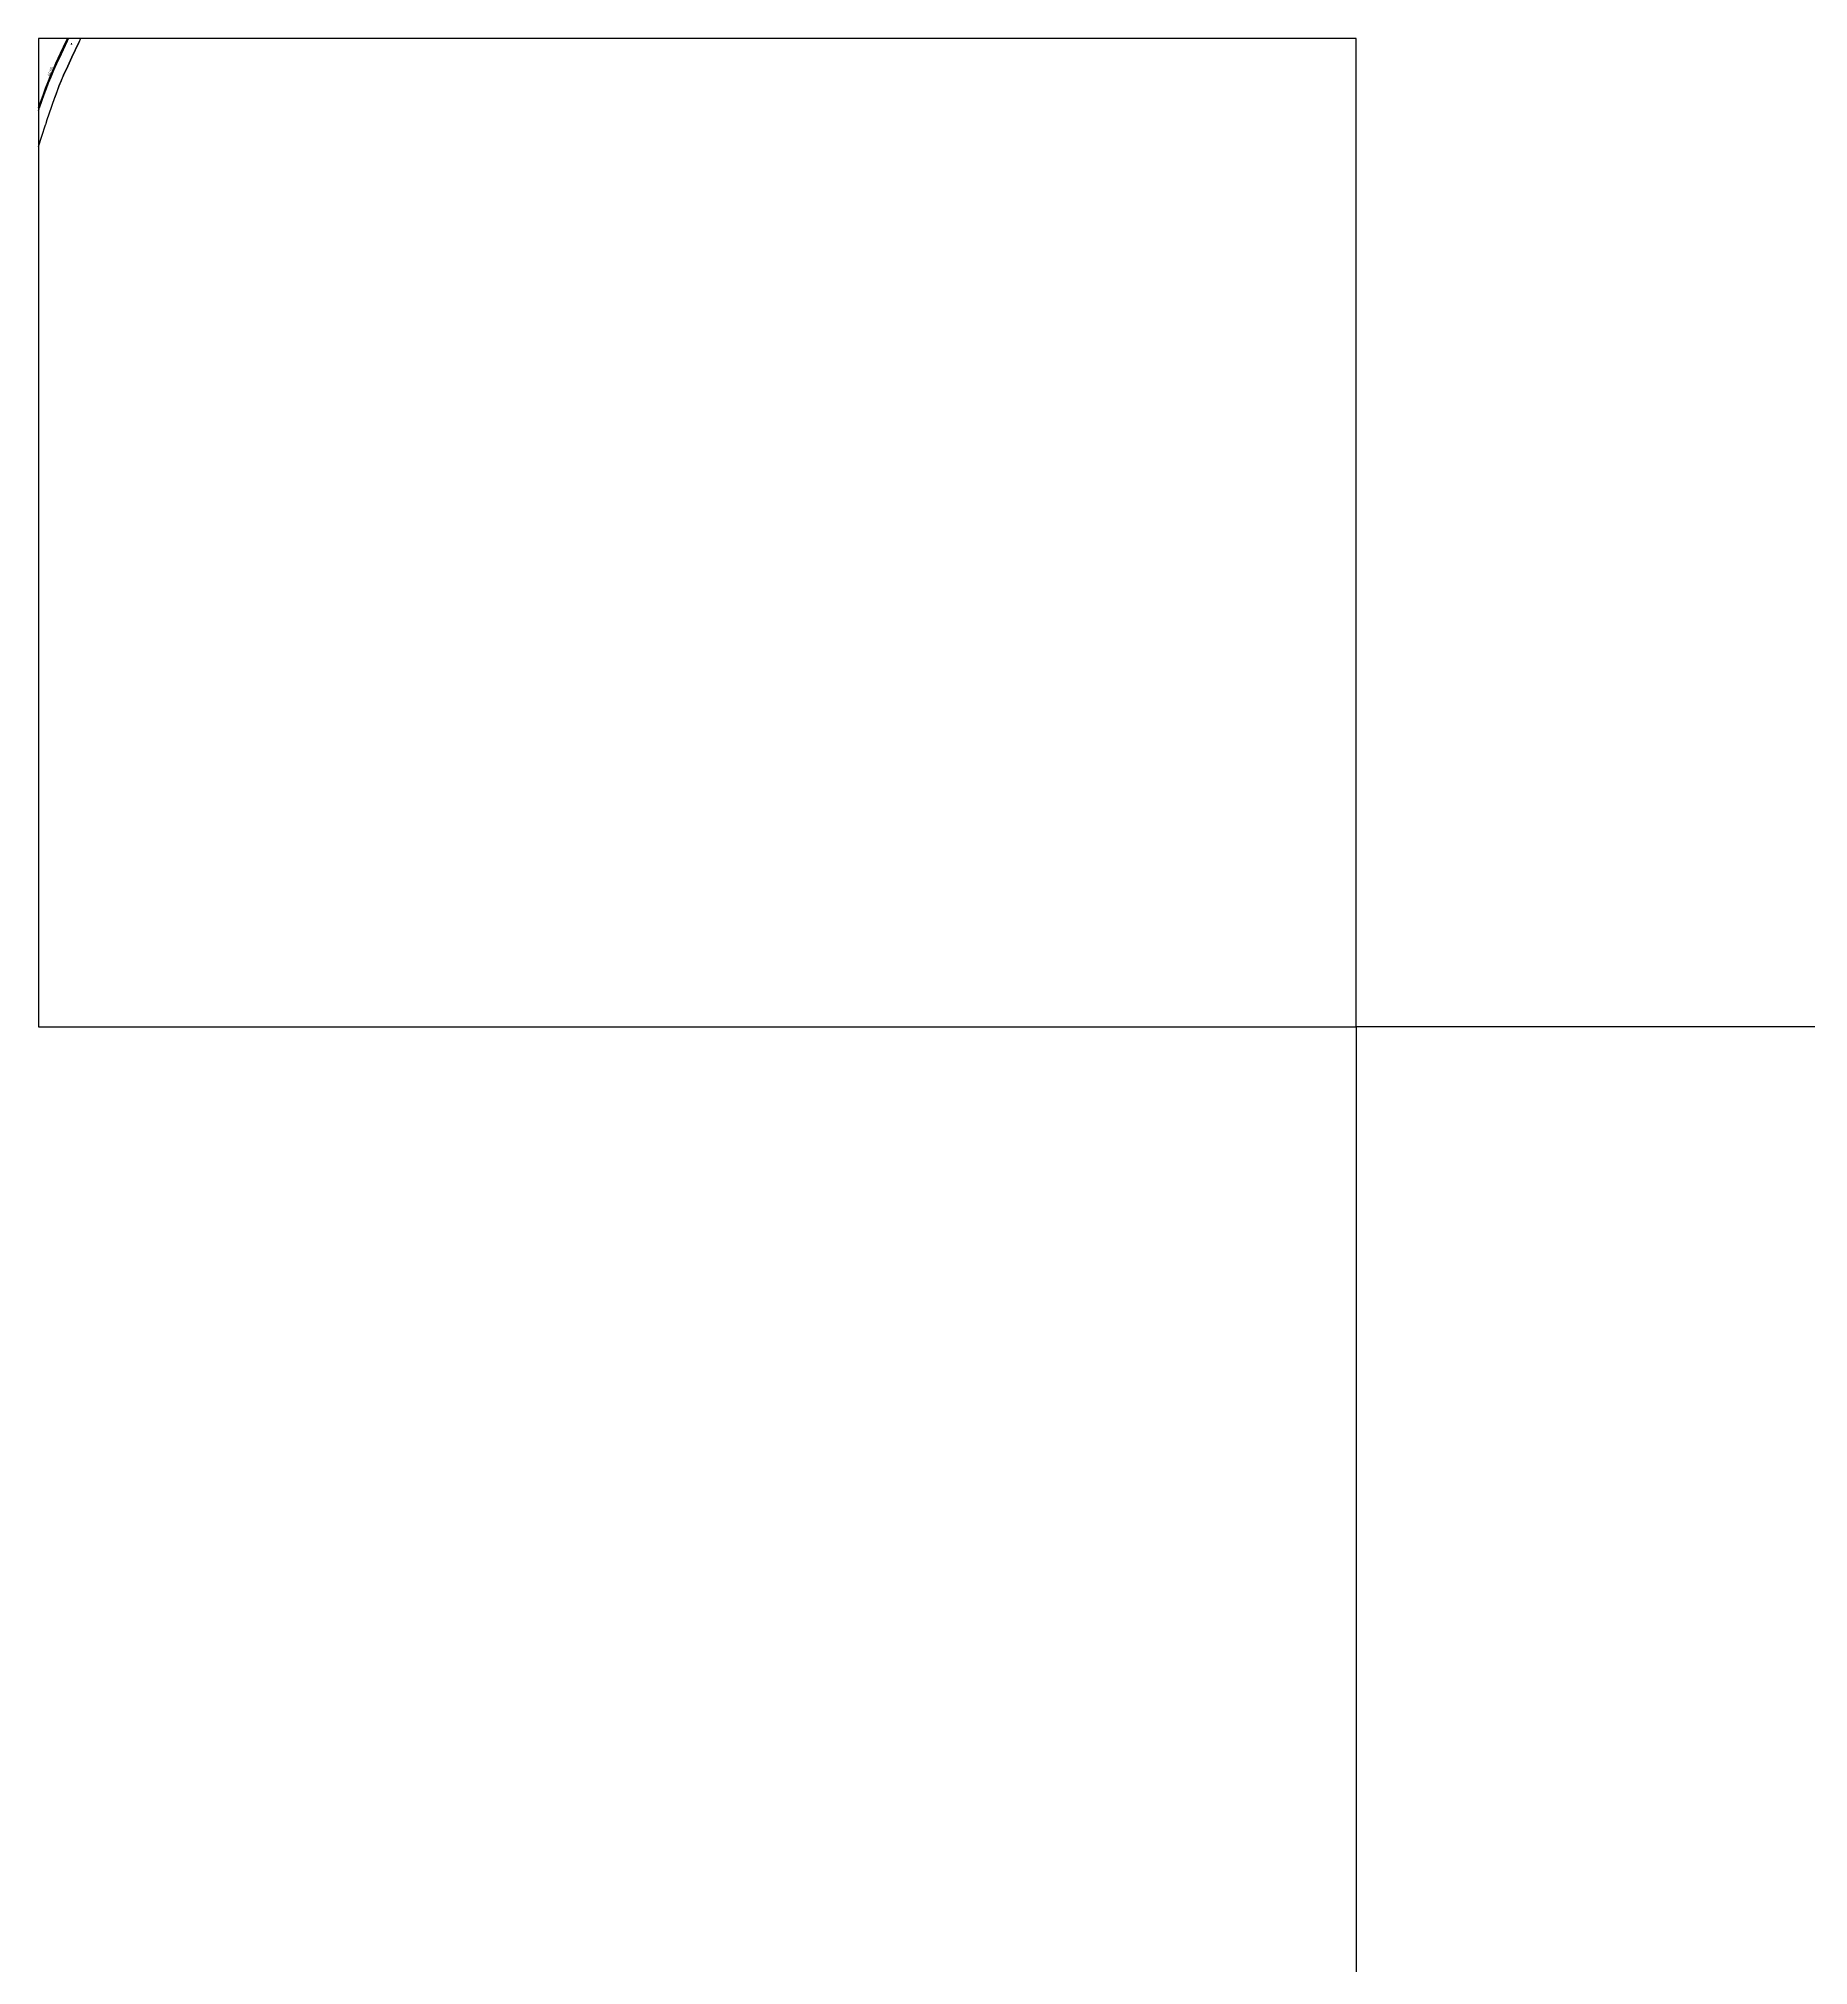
# Model space of a CAD drawing. Header units: metres. Extents: x -24000 to -20800, y -90000 to -87000.
# Drawn here: x -24000 to -22925, y -88170 to -87000 of the extents above; entities that cross this region are included whole.
import ezdxf

# ---------------------------------------------------------------- set-up
doc = ezdxf.new("R2010")
doc.units = ezdxf.units.M
doc.header["$LTSCALE"] = 2.5
for name, color, linetype in [('側溝・桝', 7, 'Continuous'), ('図郭', 7, 'Continuous'), ('歩道・分離帯・安全施設', 7, 'Continuous'), ('舗装', 7, 'Continuous'), ('道路', 7, 'Continuous')]:
    doc.layers.add(name, color=color, linetype=linetype)
doc.styles.get("Standard").update_dxf_attribs({"font": ''})
doc.styles.add('YOKO_DECO', font='txt.shx', dxfattribs={"bigfont": 'extfont.shx'})
doc.styles.get('Standard').set_extended_font_data('@MS PGothic')

msp = doc.modelspace()

# ---------------------------------------------------------------- linework, layer by layer
at = {"layer": '側溝・桝'}
msp.add_lwpolyline([(-24000, -87041.8), (-23999.5, -87042), (-23996.5, -87033.9), (-23995.2, -87030.3), (-23993.9, -87026.9), (-23992.4, -87023.3), (-23991.6, -87021.2), (-23990.7, -87019.2), (-23988.9, -87015.2), (-23986.1, -87009.2), (-23982.5, -87001.3), (-23981.9, -87000)], dxfattribs=at)
at = {"layer": '図郭'}
for points in [[(-24000, -87600), (-23200, -87600), (-23200, -87000), (-24000, -87000)], [(-23200, -88200), (-22400, -88200), (-22400, -87600), (-23200, -87600)]]:
    msp.add_lwpolyline(points, close=True, dxfattribs=at)
at = {"layer": '歩道・分離帯・安全施設'}
msp.add_lwpolyline([(-23989.9, -87035.5), (-23987.4, -87028.7), (-23986.1, -87025.5), (-23984.8, -87022.2), (-23982.2, -87016.8), (-23979.7, -87011.4), (-23975.5, -87002.4), (-23974.4, -87000)], dxfattribs=at)
at = {"layer": '道路'}
for points in [[(-24000, -87041.9), (-24000, -87041.8), (-23997, -87033.7), (-23995.7, -87030.1), (-23994.4, -87026.7), (-23992.9, -87023.1), (-23992.1, -87021), (-23991.2, -87019), (-23989.4, -87015), (-23986.6, -87008.9), (-23983, -87001.1), (-23982.5, -87000)], [(-23974.5, -87000), (-23975.6, -87002.4), (-23979.8, -87011.4), (-23982.3, -87016.7), (-23984.9, -87022.2), (-23986.2, -87025.4), (-23987.6, -87028.7), (-23988.9, -87032.3), (-23990.4, -87036), (-23993.7, -87046), (-23995, -87049.3), (-23995.6, -87051.5), (-23995.8, -87052.4)], [(-24000, -87043.9), (-23999.6, -87042.9), (-24000, -87042.8)], [(-24000, -87065.5), (-23998, -87059.2), (-23995.8, -87052.4)]]:
    msp.add_lwpolyline(points, dxfattribs=at)

# ---------------------------------------------------------------- texts
at = {"layer": '側溝・桝'}
msp.add_text('F0.55', height=1.6, rotation=69, dxfattribs=at).set_placement((-23993, -87022.9))
at = {"layer": '舗装', "style": 'YOKO_DECO'}
msp.add_text('A', height=0.75, dxfattribs=at).set_placement((-23980.3, -87003.6, 722.6))

doc.saveas('drawing.dxf')
